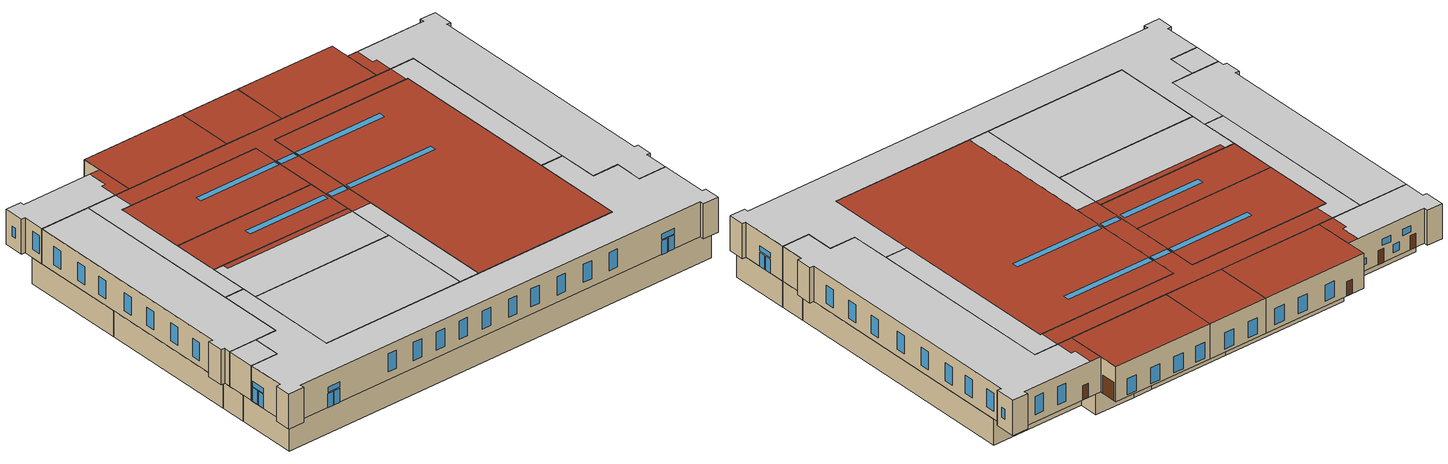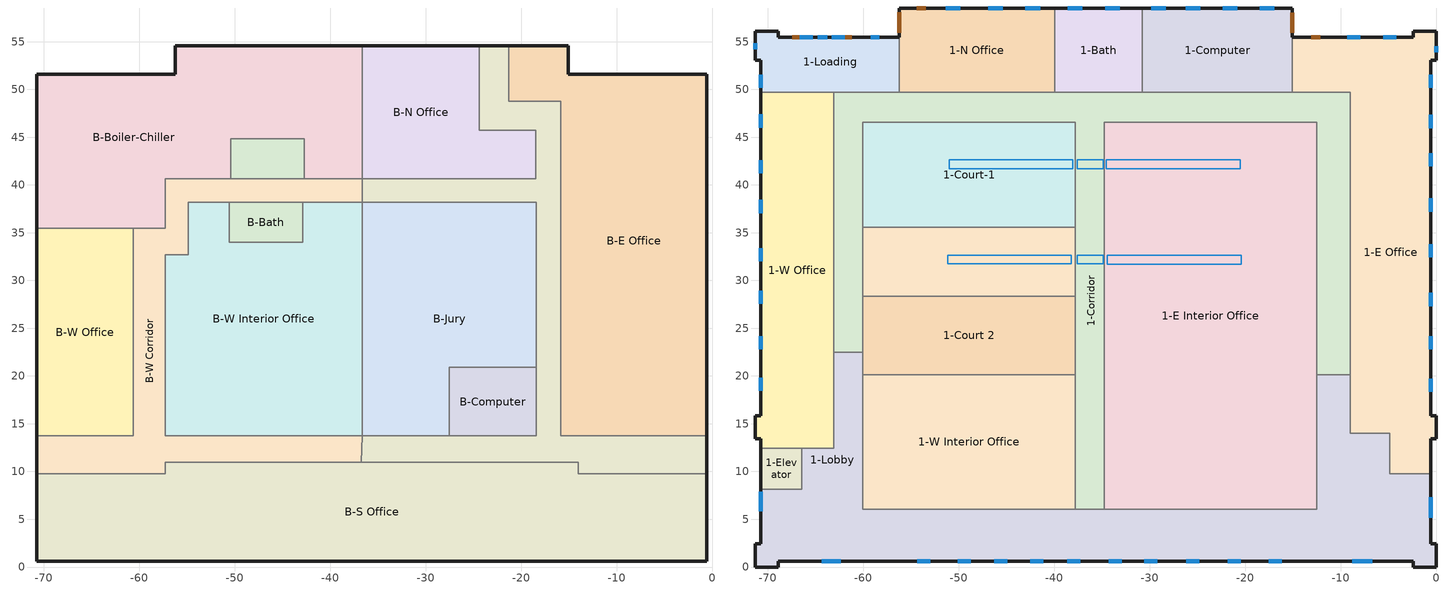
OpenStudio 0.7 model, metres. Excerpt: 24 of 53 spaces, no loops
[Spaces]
B-E Corridor
 floor ground (Exterior Floor): -21.34,54.56 -21.34,48.77 -15.85,48.77 -15.85,13.72 -0.61,13.72 -0.61,9.75 -14.02,9.75 -14.02,10.97 -36.74,10.97 -36.65,13.72 -18.44,13.72 -18.44,38.19 -36.65,38.19 -36.65,40.63 -18.51,40.63 -18.51,45.72 -24.38,45.72 -24.38,54.56 z-3.96
 wall to B-E Office (Interior Wall): -0.61,13.72 -15.85,13.72 -15.85,48.77 -21.34,48.77 -21.34,54.56 z-3.96:0
 wall ground (Exterior Wall): -21.34,54.56 -24.38,54.56 / -0.61,9.75 -0.61,13.72 z-3.96:0
 wall to B-W Corridor (Interior Wall): -36.65,40.63 -36.65,38.19 / -36.65,13.72 -36.74,10.97 z-3.96:0
 wall to B-Jury (Interior Wall): -36.65,38.19 -18.44,38.19 -18.44,20.91 / -27.55,13.72 -36.65,13.72 z-3.96:0
 wall to B-S Office (Interior Wall): -36.74,10.97 -14.02,10.97 -14.02,9.75 -0.61,9.75 z-3.96:0
 wall to B-Computer (Interior Wall): -18.44,20.91 -18.44,13.72 -27.55,13.72 z-3.96:0
 wall to B-N Office (Interior Wall): -24.38,54.56 -24.38,45.72 -18.51,45.72 -18.51,40.63 -36.65,40.63 z-3.96:0
 ceiling adiabatic (Exterior Roof): -0.61,9.75 -0.61,13.72 -15.85,13.72 -15.85,48.77 -21.34,48.77 -21.34,54.56 -24.38,54.56 -24.38,45.72 -18.51,45.72 -18.51,40.63 -36.65,40.63 -36.65,38.19 -18.44,38.19 -18.44,13.72 -36.65,13.72 -36.74,10.97 -14.02,10.97 -14.02,9.75 z0
B-E Office
 floor ground (Exterior Floor): -15.09,54.56 -15.09,51.6 -0.61,51.6 -0.61,13.72 -15.85,13.72 -15.85,48.77 -21.34,48.77 -21.34,54.56 z-3.96
 wall ground (Exterior Wall): -0.61,13.72 -0.61,51.6 -15.09,51.6 -15.09,54.56 -21.34,54.56 z-3.96:0
 ceiling adiabatic (Exterior Roof): -0.61,13.72 -0.61,51.6 -15.09,51.6 -15.09,54.56 -21.34,54.56 -21.34,48.77 -15.85,48.77 -15.85,13.72 z0
B-Computer
 floor ground (Exterior Floor): -18.44,20.91 -18.44,13.72 -27.55,13.72 -27.55,20.91 z-3.96
 wall to B-Jury (Interior Wall): -18.44,20.91 -27.55,20.91 -27.55,13.72 z-3.96:0
 ceiling adiabatic (Exterior Roof): -18.44,13.72 -18.44,20.91 -27.55,20.91 -27.55,13.72 z0
B-W Corridor
 floor ground (Exterior Floor): -36.65,40.63 -36.65,38.19 -54.86,38.19 -54.86,32.71 -57.3,32.71 -57.3,13.72 -36.65,13.72 -36.74,10.97 -57.3,10.97 -57.3,9.75 -70.71,9.75 -70.71,13.72 -60.66,13.72 -60.66,35.45 -57.3,35.45 -57.3,40.63 z-3.96
 wall to B-W Interior Office (Interior Wall): -42.9,38.19 -36.65,38.19 / -36.65,13.72 -57.3,13.72 -57.3,32.71 -54.86,32.71 -54.86,38.19 -50.6,38.19 z-3.96:0
 wall to B-S Office (Interior Wall): -70.71,9.75 -57.3,9.75 -57.3,10.97 -36.74,10.97 z-3.96:0
 wall to B-Boiler-Chiller (Interior Wall): -36.65,40.63 -42.73,40.63 / -50.43,40.63 -57.3,40.63 -57.3,35.45 -60.66,35.45 z-3.96:0
 wall to B-W Office (Interior Wall): -60.66,35.45 -60.66,13.72 -70.71,13.72 z-3.96:0
 wall to B-Bath (Interior Wall): -42.73,40.63 -50.43,40.63 / -50.6,38.19 -42.9,38.19 z-3.96:0
 wall ground (Exterior Wall): -70.71,13.72 -70.71,9.75 z-3.96:0
 ceiling adiabatic (Exterior Roof): -57.3,9.75 -57.3,10.97 -36.74,10.97 -36.65,13.72 -57.3,13.72 -57.3,32.71 -54.86,32.71 -54.86,38.19 -36.65,38.19 -36.65,40.63 -57.3,40.63 -57.3,35.45 -60.66,35.45 -60.66,13.72 -70.71,13.72 -70.71,9.75 z0
B-Bath
 floor ground (Exterior Floor): -42.9,38.19 -42.9,34 -50.6,34 -50.6,38.19 z-3.96; -42.73,44.82 -42.73,40.63 -50.43,40.63 -50.43,44.82 z-3.96
 wall to B-Boiler-Chiller (Interior Wall): -42.73,40.63 -42.73,44.82 -50.43,44.82 -50.43,40.63 z-3.96:0
 wall to B-W Interior Office (Interior Wall): -50.6,38.19 -50.6,34 -42.9,34 -42.9,38.19 z-3.96:0
 ceiling adiabatic (Exterior Roof): -42.9,34 -42.9,38.19 -50.6,38.19 -50.6,34 z0; -42.73,40.63 -42.73,44.82 -50.43,44.82 -50.43,40.63 z0
B-Jury
 floor ground (Exterior Floor): -18.44,38.19 -18.44,20.91 -27.55,20.91 -27.55,13.72 -36.65,13.72 -36.65,38.19 z-3.96
 wall to B-W Interior Office (Interior Wall): -36.65,38.19 -36.65,13.72 z-3.96:0
 ceiling adiabatic (Exterior Roof): -27.55,13.72 -27.55,20.91 -18.44,20.91 -18.44,38.19 -36.65,38.19 -36.65,13.72 z0
B-Boiler-Chiller
 floor ground (Exterior Floor): -36.65,54.56 -36.65,40.63 -42.73,40.63 -42.73,44.82 -50.43,44.82 -50.43,40.63 -57.3,40.63 -57.3,35.45 -70.71,35.45 -70.71,51.6 -56.24,51.6 -56.24,54.56 z-3.96
 wall ground (Exterior Wall): -36.65,54.56 -56.24,54.56 -56.24,51.6 -70.71,51.6 -70.71,35.45 z-3.96:0
 wall to B-N Office (Interior Wall): -36.65,40.63 -36.65,54.56 z-3.96:0
 wall to B-W Office (Interior Wall): -70.71,35.45 -60.66,35.45 z-3.96:0
 ceiling adiabatic (Exterior Roof): -57.3,35.45 -57.3,40.63 -50.43,40.63 -50.43,44.82 -42.73,44.82 -42.73,40.63 -36.65,40.63 -36.65,54.56 -56.24,54.56 -56.24,51.6 -70.71,51.6 -70.71,35.45 z0
B-N Office
 floor ground (Exterior Floor): -24.38,54.56 -24.38,45.72 -18.51,45.72 -18.51,40.63 -36.65,40.63 -36.65,54.56 z-3.96
 wall ground (Exterior Wall): -24.38,54.56 -36.65,54.56 z-3.96:0
 ceiling adiabatic (Exterior Roof): -18.51,40.63 -18.51,45.72 -24.38,45.72 -24.38,54.56 -36.65,54.56 -36.65,40.63 z0
B-W Office
 floor ground (Exterior Floor): -60.66,35.45 -60.66,13.72 -70.71,13.72 -70.71,35.45 z-3.96
 wall ground (Exterior Wall): -70.71,35.45 -70.71,13.72 z-3.96:0
 ceiling adiabatic (Exterior Roof): -60.66,13.72 -60.66,35.45 -70.71,35.45 -70.71,13.72 z0
B-W Interior Office
 floor ground (Exterior Floor): -36.65,38.19 -36.65,13.72 -57.3,13.72 -57.3,32.71 -54.86,32.71 -54.86,38.19 -50.6,38.19 -50.6,34 -42.9,34 -42.9,38.19 z-3.96
 ceiling adiabatic (Exterior Roof): -36.65,13.72 -36.65,38.19 -42.9,38.19 -42.9,34 -50.6,34 -50.6,38.19 -54.86,38.19 -54.86,32.71 -57.3,32.71 -57.3,13.72 z0
B-S Office
 floor ground (Exterior Floor): -14.02,10.97 -14.02,9.75 -0.61,9.75 -0.61,0.61 -70.71,0.61 -70.71,9.75 -57.3,9.75 -57.3,10.97 z-3.96
 wall ground (Exterior Wall): -70.71,9.75 -70.71,0.61 -0.61,0.61 -0.61,9.75 z-3.96:0
 ceiling adiabatic (Exterior Roof): -0.61,0.61 -0.61,9.75 -14.02,9.75 -14.02,10.97 -57.3,10.97 -57.3,9.75 -70.71,9.75 -70.71,0.61 z0
1-N Office
 floor adiabatic (Exterior Floor): -39.97,58.52 -39.97,49.68 -56.24,49.68 -56.24,58.52 z0
 wall outside (Exterior Wall): -39.97,58.52 -56.24,58.52 -56.24,55.47 z0:5.33
 wall to 1-Loading (Interior Wall): -56.24,55.47 -56.24,49.68 z0:5.33
 wall to 1-Corridor (Interior Wall): -56.24,49.68 -39.97,49.68 z0:5.33
 wall to 1-Bath (Interior Wall): -39.97,49.68 -39.97,58.52 z0:5.33
 window (Exterior Window): -49.83,58.52 -51.36,58.52 z0.74:3.18; -45.4,58.52 -46.92,58.52 z0.66:3.1; -41.5,58.52 -43.02,58.52 z0.65:3.09
 door (Exterior Door): -56.24,58.08 -56.24,55.94 z0:2.74; -53.46,58.52 -54.38,58.52 z0:2.13
 roof outside (Exterior Roof): -39.97,49.68 -39.97,58.52 -56.24,58.52 -56.24,49.68 z5.33
1-Lobby
 floor adiabatic (Exterior Floor): -60.05,22.48 -60.05,6.02 -12.5,6.02 -12.5,20.12 -9,20.12 -9,14.02 -4.88,14.02 -4.88,9.75 -0.61,9.75 -0.61,2.44 0,2.44 0,0 -2.44,0 -2.44,0.61 -68.88,0.61 -68.88,0 -71.32,0 -71.32,2.44 -70.71,2.44 -70.71,8.15 -66.45,8.15 -66.45,12.42 -63.09,12.42 -63.09,22.48 z0
 wall outside (Exterior Wall): -70.71,8.15 -70.71,2.44 -71.32,2.44 -71.32,0 -68.88,0 -68.88,0.61 -2.44,0.61 -2.44,0 0,0 0,2.44 -0.61,2.44 -0.61,9.75 z0:5.33
 wall to 1-Corridor (Interior Wall): -60.05,22.48 -63.09,22.48 / -34.75,6.02 -37.8,6.02 / -9,20.12 -12.5,20.12 z0:5.33
 wall to 1-W Interior Office (Interior Wall): -37.8,6.02 -60.05,6.02 -60.05,20.14 z0:5.33
 wall to 1-Elevator (Interior Wall): -66.45,12.42 -66.45,8.15 -70.71,8.15 z0:5.33
 wall to 1-W Office (Interior Wall): -63.09,22.48 -63.09,12.42 -66.45,12.42 z0:5.33
 wall to 1-E Office (Interior Wall): -0.61,9.75 -4.88,9.75 -4.88,14.02 -9,14.02 -9,20.12 z0:5.33
 wall to 1-E Interior Office (Interior Wall): -12.5,20.12 -12.5,6.02 -34.75,6.02 z0:5.33
 wall to 1-Court 2 (Interior Wall): -60.05,20.14 -60.05,22.48 z0:5.33
 window (Exterior Window): -8.81,0.61 -6.75,0.61 z2.27:3.11; -0.61,5.18 -0.61,6.1 / -7.65,0.61 -6.74,0.61 / -70.71,7.9 -70.71,6.99 / -70.71,6.73 -70.71,5.81 / -0.61,6.34 -0.61,7.26 / -64.34,0.61 -63.43,0.61 / -63.28,0.61 -62.37,0.61 / -8.83,0.61 -7.92,0.61 z0:2.13; -38.64,0.61 -37.27,0.61 z1.18:3.92; -21.86,0.61 -20.49,0.61 z1.25:4; -34.29,0.61 -32.91,0.61 z1.15:3.89; -70.71,7.88 -70.71,5.81 z2.27:3.06; -42.54,0.61 -41.16,0.61 z1.27:4.02; -26.21,0.61 -24.84,0.61 z1.15:3.9; -46.31,0.61 -44.94,0.61 z1.2:3.95; -30.6,0.61 -29.23,0.61 z1.19:3.93; -64.3,0.61 -62.34,0.61 z2.35:3.12; -50.11,0.61 -48.74,0.61 z1.23:3.97; -0.61,5.2 -0.61,7.3 z2.33:3.09; -17.57,0.61 -16.2,0.61 z1.22:3.96; -54.33,0.61 -52.96,0.61 z1.26:4
 ceiling adiabatic (Exterior Roof): 0,0 0,2.44 -0.61,2.44 -0.61,9.75 -4.88,9.75 -4.88,14.02 -9,14.02 -9,20.12 -12.5,20.12 -12.5,6.02 -60.05,6.02 -60.05,22.48 -63.09,22.48 -63.09,12.42 -66.45,12.42 -66.45,8.15 -70.71,8.15 -70.71,2.44 -71.32,2.44 -71.32,0 -68.88,0 -68.88,0.61 -2.44,0.61 -2.44,0 z5.33
1-E Office
 floor adiabatic (Exterior Floor): 0,56.08 0,53.04 -0.61,53.04 -0.61,15.85 0,15.85 0,13.41 -0.61,13.41 -0.61,9.75 -4.88,9.75 -4.88,14.02 -9,14.02 -9,49.68 -15.09,49.68 -15.09,55.47 -2.44,55.47 -2.44,56.08 z0
 wall outside (Exterior Wall): -0.61,9.75 -0.61,13.41 0,13.41 0,15.85 -0.61,15.85 -0.61,53.04 0,53.04 0,56.08 -2.44,56.08 -2.44,55.47 -15.09,55.47 z0:5.33
 wall to 1-Corridor (Interior Wall): -15.09,49.68 -9,49.68 -9,20.12 z0:5.33
 wall to 1-Computer (Interior Wall): -15.09,55.47 -15.09,49.68 z0:5.33
 window (Exterior Window): -0.61,22.79 -0.61,24.16 z0.89:3.63; -0.61,18.34 -0.61,19.71 z0.96:3.71; -0.61,45.95 -0.61,47.32 z1.11:3.86; -0.61,50.15 -0.61,51.53 z1.15:3.89; -7.96,55.47 -9.33,55.47 / -0.61,32.43 -0.61,33.8 z1:3.74; -0.61,41.95 -0.61,43.32 z0.99:3.73; -0.61,27.32 -0.61,28.69 z0.91:3.65; -4.22,55.47 -5.59,55.47 z1.11:3.85; -0.61,37.21 -0.61,38.58 z1.01:3.76; 0,53.9 0,54.51 z1.65:3.17
 door (Exterior Door): -12.16,55.47 -13.08,55.47 z0:2.13
 ceiling adiabatic (Exterior Roof): -0.61,9.75 -0.61,13.41 0,13.41 0,15.85 -0.61,15.85 -0.61,53.04 0,53.04 0,56.08 -2.44,56.08 -2.44,55.47 -13.41,55.47 -13.41,52.43 -12.8,52.43 -12.8,49.68 -9,49.68 -9,14.02 -4.88,14.02 -4.88,9.75 z5.33
 roof outside (Exterior Roof): -12.8,49.68 -12.8,52.43 -13.41,52.43 -13.41,55.47 -15.09,55.47 -15.09,49.68 z5.33
1-Corridor
 floor adiabatic (Exterior Floor): -9,49.68 -9,20.12 -12.5,20.12 -12.5,46.56 -34.75,46.56 -34.75,6.02 -37.8,6.02 -37.8,46.56 -60.05,46.56 -60.05,22.48 -63.09,22.48 -63.09,49.68 z0
 wall to 1-Bath (Interior Wall): -30.79,49.68 -39.97,49.68 z0:5.33
 wall to 1-Court 2 (Interior Wall): -60.05,22.48 -60.05,28.36 / -37.8,28.36 -37.8,20.14 z0:5.33
 wall to 1-Court-1 (Interior Wall): -60.05,35.57 -60.05,46.56 -37.8,46.56 -37.8,35.57 z0:5.33
 wall to 1-E Interior Office (Interior Wall): -34.75,6.02 -34.75,46.56 -12.5,46.56 -12.5,20.12 z0:5.33
 wall to 1-W Interior Office (Interior Wall): -37.8,35.57 -37.8,28.36 / -60.05,28.36 -60.05,35.57 / -37.8,20.14 -37.8,6.02 z0:5.33
 wall to 1-Loading (Interior Wall): -56.24,49.68 -63.09,49.68 z0:5.33
 wall to 1-Computer (Interior Wall): -15.09,49.68 -30.79,49.68 z0:5.33
 wall to 1-W Office (Interior Wall): -63.09,49.68 -63.09,22.48 z0:5.33
 ceiling adiabatic (Exterior Roof): -9,20.12 -9,49.68 -12.8,49.68 -12.8,46.56 -12.5,46.56 -12.5,20.12 z5.33; -34.75,6.02 -34.75,27.43 -37.8,27.43 -37.8,6.02 z5.33; -60.05,22.48 -60.05,46.56 -58.52,46.56 -58.52,49.68 -63.09,49.68 -63.09,22.48 z5.33
 roof outside (Exterior Roof): -34.75,27.43 -34.75,46.56 -12.8,46.56 -12.8,49.68 -58.52,49.68 -58.52,46.56 -37.8,46.56 -37.8,27.43 z5.33
 skylight (Exterior Window): -34.9,41.7 -34.9,42.61 -37.6,42.61 -37.6,41.7 z5.33; -34.9,31.74 -34.9,32.66 -37.6,32.66 -37.6,31.74 z5.33
1-Loading
 floor adiabatic (Exterior Floor): -68.88,56.08 -68.88,55.47 -56.24,55.47 -56.24,49.68 -70.71,49.68 -70.71,53.04 -71.32,53.04 -71.32,56.08 z0
 wall outside (Exterior Wall): -56.24,55.47 -68.88,55.47 -68.88,56.08 -71.32,56.08 -71.32,53.04 -70.71,53.04 -70.71,49.68 z0:5.33
 wall to 1-W Office (Interior Wall): -70.71,49.68 -63.09,49.68 z0:5.33
 window (Exterior Window): -71.32,54.82 -71.32,54.21 z1.89:3.42; -61.91,55.47 -63.29,55.47 z2.62:3.58; -70.71,51.55 -70.71,50.18 z1.29:4.03; -58.31,55.47 -59.23,55.47 z0.92:1.84; -63.77,55.47 -64.74,55.47 z0.75:1.96; -65.3,55.47 -66.67,55.47 z2.68:3.64
 door (Exterior Door): -66.54,55.47 -67.45,55.47 / -61.2,55.47 -62.11,55.47 z0:2.13
 ceiling adiabatic (Exterior Roof): -58.52,49.68 -58.52,52.43 -57.91,52.43 -57.91,55.47 -68.88,55.47 -68.88,56.08 -71.32,56.08 -71.32,53.04 -70.71,53.04 -70.71,49.68 z5.33
 roof outside (Exterior Roof): -56.24,49.68 -56.24,55.47 -57.91,55.47 -57.91,52.43 -58.52,52.43 -58.52,49.68 z5.33
1-E Interior Office
 floor adiabatic (Exterior Floor): -12.5,46.56 -12.5,6.02 -34.75,6.02 -34.75,46.56 z0
 roof outside (Exterior Roof): -12.5,6.02 -12.5,46.56 -34.75,46.56 -34.75,6.02 z5.33
 skylight (Exterior Window): -20.42,31.71 -20.42,32.63 -34.47,32.63 -34.47,31.71 z5.33; -20.51,41.7 -20.51,42.61 -34.56,42.61 -34.56,41.7 z5.33
1-Bath
 floor adiabatic (Exterior Floor): -30.79,58.52 -30.79,49.68 -39.97,49.68 -39.97,58.52 z0
 wall outside (Exterior Wall): -30.79,58.52 -39.97,58.52 z0:5.33
 wall to 1-Computer (Interior Wall): -30.79,49.68 -30.79,58.52 z0:5.33
 window (Exterior Window): -37.09,58.52 -38.61,58.52 z0.5:2.94; -33.17,58.52 -34.69,58.52 z0.45:2.89
 roof outside (Exterior Roof): -30.79,49.68 -30.79,58.52 -39.97,58.52 -39.97,49.68 z5.33
1-W Office
 floor adiabatic (Exterior Floor): -63.09,49.68 -63.09,12.42 -70.71,12.42 -70.71,13.41 -71.32,13.41 -71.32,15.85 -70.71,15.85 -70.71,49.68 z0
 wall outside (Exterior Wall): -70.71,49.68 -70.71,15.85 -71.32,15.85 -71.32,13.41 -70.71,13.41 -70.71,12.42 z0:5.33
 wall to 1-Elevator (Interior Wall): -70.71,12.42 -66.45,12.42 z0:5.33
 window (Exterior Window): -70.71,33.36 -70.71,31.99 z1.04:3.78; -70.71,47.37 -70.71,46 z1.06:3.8; -70.71,24.16 -70.71,22.78 / -70.71,42.58 -70.71,41.21 z1.07:3.81; -70.71,19.82 -70.71,18.45 z0.9:3.64; -70.71,28.93 -70.71,27.56 z1.05:3.8; -70.71,38.43 -70.71,37.06 z1.02:3.77
 ceiling adiabatic (Exterior Roof): -63.09,12.42 -63.09,49.68 -70.71,49.68 -70.71,15.85 -71.32,15.85 -71.32,13.41 -70.71,13.41 -70.71,12.42 z5.33
1-Court-1
 floor adiabatic (Exterior Floor): -37.8,46.56 -37.8,35.57 -60.05,35.57 -60.05,46.56 z0
 wall to 1-W Interior Office (Interior Wall): -60.05,35.57 -37.8,35.57 z0:5.33
 roof outside (Exterior Roof): -37.8,35.57 -37.8,46.56 -60.05,46.56 -60.05,35.57 z5.33
 skylight (Exterior Window): -38.04,41.7 -38.04,42.61 -50.99,42.61 -50.99,41.7 z5.33
1-Elevator
 floor adiabatic (Exterior Floor): -66.45,12.42 -66.45,8.15 -70.71,8.15 -70.71,12.42 z0
 wall outside (Exterior Wall): -70.71,12.42 -70.71,8.15 z0:5.33
 ceiling adiabatic (Exterior Roof): -66.45,8.15 -66.45,12.42 -70.71,12.42 -70.71,8.15 z5.33
1-Court 2
 floor adiabatic (Exterior Floor): -37.8,28.36 -37.8,20.14 -60.05,20.14 -60.05,28.36 z0
 wall to 1-W Interior Office (Interior Wall): -60.05,20.14 -37.8,20.14 / -37.8,28.36 -60.05,28.36 z0:5.33
 ceiling adiabatic (Exterior Roof): -37.8,20.14 -37.8,27.43 -58.52,27.43 -58.52,28.36 -60.05,28.36 -60.05,20.14 z5.33
 roof outside (Exterior Roof): -37.8,27.43 -37.8,28.36 -58.52,28.36 -58.52,27.43 z5.33
1-Computer
 floor adiabatic (Exterior Floor): -15.09,58.52 -15.09,49.68 -30.79,49.68 -30.79,58.52 z0
 wall outside (Exterior Wall): -15.09,55.47 -15.09,58.52 -30.79,58.52 z0:5.33
 window (Exterior Window): -20.85,58.52 -22.37,58.52 z0.31:2.75; -16.98,58.52 -18.5,58.52 z0.27:2.71; -28.33,58.52 -29.85,58.52 z0.43:2.87; -24.73,58.52 -26.26,58.52 z0.35:2.79
 door (Exterior Door): -15.09,55.94 -15.09,58.04 z0:2.78
 roof outside (Exterior Roof): -15.09,49.68 -15.09,58.52 -30.79,58.52 -30.79,49.68 z5.33
1-W Interior Office
 floor adiabatic (Exterior Floor): -37.8,35.57 -37.8,28.36 -60.05,28.36 -60.05,35.57 z0; -37.8,20.14 -37.8,6.02 -60.05,6.02 -60.05,20.14 z0
 ceiling adiabatic (Exterior Roof): -37.8,6.02 -37.8,20.14 -60.05,20.14 -60.05,6.02 z5.33
 roof outside (Exterior Roof): -37.8,28.36 -37.8,35.57 -60.05,35.57 -60.05,28.36 z5.33
 skylight (Exterior Window): -38.22,31.73 -38.22,32.65 -51.17,32.65 -51.17,31.73 z5.33
[Site]
CHICAGO_IL_USA TMY2-94846: Latitude {deg}=41.78; Longitude {deg}=-87.75; Time Zone {hr}=-6; Elevation {m}=190; Terrain=City
[SizingPeriod:DesignDay] Barometric Pressure {Pa}=100761.6; Rain Indicator=0; Snow Indicator=0; Day of Month=21; Daylight Saving Time Indicator=0; Humidity Indicating Type=WetBulb; Dry-Bulb Temperature Range Modifier Type=DefaultMultipliers; Solar Model Indicator=AshraeClearSky
Name | Maximum Dry-Bulb Temperature {C} | Daily Dry-Bulb Temperature Range {deltaC} | Humidity Indicating Conditions at Maximum Dry-Bulb {BasedOnField A3} | Wind Speed {m/s} | Wind Direction {deg} | Sky Clearness | Month | Day Type
StLouis_MO_USA Heating 99.6% Conditions | -11.6 | 0 | -11.6 | 4.5 | 290 | 0 | 1 | WinterDesignDay
StLouis_MO_USA Cooling .4% Conditions DB=>MWB | 34 | 10.4 | 23.7 | 0 | 0 | 1 | 7 | SummerDesignDay
[Site:WaterMainsTemperature]
Calculation Method=Correlation; Annual Average Outdoor Air Temperature {C}=12.61; Maximum Difference In Monthly Average Outdoor Air Temperatures {deltaC}=25.2
[Site:GroundTemperature:BuildingSurface]
19.713, 19.665, 19.706, 19.745, 20.486, 22.11, 22.459, 22.554, 22.169, 20.607, 20.047, 19.805
[Building]
Wichita Courthouse: North Axis {deg}=0
[Construction]
Interior Wall: G01a 19mm gypsum board, F04 Wall air space resistance, G01a 19mm gypsum board
Exterior Window: New Glazing
Exterior Wall: M15 200mm heavyweight concrete, F04 Wall air space resistance, G01a 19mm gypsum board
Exterior Roof: M11 100mm lightweight concrete, F05 Ceiling air space resistance, F08 Metal surface, F16 Acoustic tile
Exterior Floor: M15 200mm heavyweight concrete
Interior Furnishings: StdWood 6in
Exterior Door: F08 Metal surface
[Material]
Name | Roughness | Thickness {m} | Conductivity {W/m-K} | Density {kg/m3} | Specific Heat {J/kg-K} | Thermal Absorptance | Solar Absorptance | Visible Absorptance
G01a 19mm gypsum board | MediumSmooth | 0.019 | 0.16 | 800 | 1090
M15 200mm heavyweight concrete | MediumRough | 0.2032 | 1.95 | 2240 | 900
M11 100mm lightweight concrete | MediumRough | 0.1016 | 0.53 | 1280 | 840
F08 Metal surface | Smooth | 0.0008 | 45.28 | 7824 | 500
F16 Acoustic tile | MediumSmooth | 0.0191 | 0.06 | 368 | 590
StdWood 6in | MediumSmooth | 0.15 | 0.12 | 540 | 1210 | 0.9 | 0.7 | 0.7
[Material:AirGap]
Name | Thermal Resistance {m2-K/W}
F04 Wall air space resistance | 0.15
F05 Ceiling air space resistance | 0.18
[WindowMaterial:SimpleGlazingSystem]
New Glazing: U-Factor {W/m2-K}=1.64; Solar Heat Gain Coefficient=0.45; Visible Transmittance=0.67
[ThermalZone] Multiplier=1; Use Ideal Air Loads=No
Name | Thermostat
1-Computer Thermal Zone; B-Computer Thermal Zone | ThermostatSetpoint:DualSetpoint #1
B-W Corridor Thermal Zone; B-S Office Thermal Zone; B-Bath Thermal Zone; B-W Office Thermal Zone; B-Boiler-Chiller Thermal Zone; B-W Interior Office Thermal Zone; B-E Corridor Thermal Zone; B-E Office Thermal Zone; B-N Office Thermal Zone; 1-Court-1 Thermal Zone; 1-Court 2 Thermal Zone; B-Jury Thermal Zone; 1-Lobby Thermal Zone; 1-Corridor Thermal Zone; 1-E Office Thermal Zone; 1-Bath Thermal Zone; 1-N Office Thermal Zone; 1-Loading Thermal Zone; 1-Elevator Thermal Zone; 1-W Office Thermal Zone; 1-W Interior Office Thermal Zone; 1-E Interior Office Thermal Zone | ThermostatSetpoint:DualSetpoint #2
[Space]
Name | Thermal Zone | Design Specification Outdoor Air Object
1-Computer | 1-Computer Thermal Zone | SZ DSOA 1-Computer
B-W Corridor | B-W Corridor Thermal Zone | SZ DSOA B-W Corridor
B-S Office | B-S Office Thermal Zone | SZ DSOA B-S Office
B-Bath | B-Bath Thermal Zone | SZ DSOA B-Bath
B-W Office | B-W Office Thermal Zone | SZ DSOA B-W Office
B-Boiler-Chiller | B-Boiler-Chiller Thermal Zone | SZ DSOA B-Boiler-Chiller
B-W Interior Office | B-W Interior Office Thermal Zone | SZ DSOA B-W Interior Office
B-E Corridor | B-E Corridor Thermal Zone | SZ DSOA B-E Corridor
B-E Office | B-E Office Thermal Zone | SZ DSOA B-E Office
B-N Office | B-N Office Thermal Zone | SZ DSOA B-N Office
1-Court-1 | 1-Court-1 Thermal Zone | SZ DSOA 1-Court-1
1-Court 2 | 1-Court 2 Thermal Zone | SZ DSOA 1-Court 2
B-Jury | B-Jury Thermal Zone | SZ DSOA B-Jury
1-Lobby | 1-Lobby Thermal Zone | SZ DSOA 1-Lobby
1-Corridor | 1-Corridor Thermal Zone | SZ DSOA 1-Corridor
1-E Office | 1-E Office Thermal Zone | SZ DSOA 1-E Office
1-Bath | 1-Bath Thermal Zone | SZ DSOA 1-Bath
1-N Office | 1-N Office Thermal Zone | SZ DSOA 1-N Office
1-Loading | 1-Loading Thermal Zone | SZ DSOA 1-Loading
1-Elevator | 1-Elevator Thermal Zone | SZ DSOA 1-Elevator
1-W Office | 1-W Office Thermal Zone | SZ DSOA 1-W Office
1-W Interior Office | 1-W Interior Office Thermal Zone | SZ DSOA 1-W Interior Office
1-E Interior Office | 1-E Interior Office Thermal Zone | SZ DSOA 1-E Interior Office
B-Computer | B-Computer Thermal Zone | SZ DSOA B-Computer
[ThermostatSetpoint:DualSetpoint]
Name | Heating Setpoint Temperature Schedule | Cooling Setpoint Temperature Schedule
ThermostatSetpoint:DualSetpoint #1 | HVACTemplate-Always 19 | HVACTemplate-Always 20
ThermostatSetpoint:DualSetpoint #2 | Heating Setpoint Schedule | Cooling Setpoint Schedule
[DesignSpecification:OutdoorAir] Outdoor Air Flow per Person {m3/s-person}=0.00944
SZ DSOA B-S Office; SZ DSOA 1-E Interior Office; SZ DSOA B-Computer; SZ DSOA 1-Corridor; SZ DSOA B-Boiler-Chiller; SZ DSOA B-E Corridor; SZ DSOA 1-W Office; SZ DSOA B-W Interior Office; SZ DSOA 1-N Office; SZ DSOA 1-Court-1; SZ DSOA 1-Elevator; SZ DSOA B-N Office; SZ DSOA 1-Loading; SZ DSOA 1-Court 2; SZ DSOA 1-Computer; SZ DSOA B-E Office; SZ DSOA B-Bath; SZ DSOA 1-Lobby; SZ DSOA 1-E Office; SZ DSOA B-Jury; SZ DSOA B-W Office; SZ DSOA 1-W Interior Office; SZ DSOA 1-Bath; SZ DSOA B-W Corridor
[Lights:Definition] Design Level Calculation Method=Watts/Area; Watts per Space Floor Area {W/m2}=11.83
1-Loading Lights Definition; 1-Corridor Lights Definition; B-Computer Lights Definition; 1-Elevator Lights Definition; B-E Office Lights Definition; B-Boiler-Chiller Lights Definition; 1-Lobby Lights Definition; B-S Office Lights Definition; 1-N Office Lights Definition; 1-W Office Lights Definition; 1-E Interior Office Lights Definition; B-W Interior Office Lights Definition; 1-Court-1 Lights Definition; 1-W Interior Office Lights Definition; B-W Office Lights Definition; B-Bath Lights Definition; B-Jury Lights Definition; B-N Office Lights Definition; B-W Corridor Lights Definition; 1-Computer Lights Definition; B-E Corridor Lights Definition; 1-Court 2 Lights Definition; 1-E Office Lights Definition; 1-Bath Lights Definition
[Lights]
Name | Lights Definition | Space or SpaceType | Schedule
1-Loading Lights | 1-Loading Lights Definition | 1-Loading | Office Lights Schedule
1-Corridor Lights | 1-Corridor Lights Definition | 1-Corridor | Corridor Lights Schedule
B-Computer Lights | B-Computer Lights Definition | B-Computer | Office Lights Schedule
1-Elevator Lights | 1-Elevator Lights Definition | 1-Elevator | Office Lights Schedule
B-E Office Lights | B-E Office Lights Definition | B-E Office | Office Lights Schedule
B-Boiler-Chiller Lights | B-Boiler-Chiller Lights Definition | B-Boiler-Chiller | Office Lights Schedule
1-Lobby Lights | 1-Lobby Lights Definition | 1-Lobby | Office Lights Schedule
B-S Office Lights | B-S Office Lights Definition | B-S Office | Office Lights Schedule
1-N Office Lights | 1-N Office Lights Definition | 1-N Office | Office Lights Schedule
1-W Office Lights | 1-W Office Lights Definition | 1-W Office | Office Lights Schedule
1-E Interior Office Lights | 1-E Interior Office Lights Definition | 1-E Interior Office | Office Lights Schedule
B-W Interior Office Lights | B-W Interior Office Lights Definition | B-W Interior Office | Office Lights Schedule
1-Court-1 Lights | 1-Court-1 Lights Definition | 1-Court-1 | Office Lights Schedule
1-W Interior Office Lights | 1-W Interior Office Lights Definition | 1-W Interior Office | Office Lights Schedule
B-W Office Lights | B-W Office Lights Definition | B-W Office | Office Lights Schedule
B-Bath Lights | B-Bath Lights Definition | B-Bath | Office Lights Schedule
B-Jury Lights | B-Jury Lights Definition | B-Jury | Office Lights Schedule
B-N Office Lights | B-N Office Lights Definition | B-N Office | Office Lights Schedule
B-W Corridor Lights | B-W Corridor Lights Definition | B-W Corridor | Corridor Lights Schedule
1-Computer Lights | 1-Computer Lights Definition | 1-Computer | Office Lights Schedule
B-E Corridor Lights | B-E Corridor Lights Definition | B-E Corridor | Corridor Lights Schedule
1-Court 2 Lights | 1-Court 2 Lights Definition | 1-Court 2 | Office Lights Schedule
1-E Office Lights | 1-E Office Lights Definition | 1-E Office | Office Lights Schedule
1-Bath Lights | 1-Bath Lights Definition | 1-Bath | Office Lights Schedule
[People:Definition] Number of People Calculation Method=People/Area; People per Space Floor Area {person/m2}=0.032292; Fraction Radiant=0.3
B-Boiler-Chiller People Definition; B-N Office People Definition; 1-Corridor People Definition; B-W Interior Office People Definition; 1-W Interior Office People Definition; B-E Corridor People Definition; B-S Office People Definition; B-W Office People Definition; 1-E Office People Definition; 1-Court 2 People Definition; 1-Court-1 People Definition; B-Computer People Definition; B-Bath People Definition; 1-N Office People Definition; 1-Lobby People Definition; 1-W Office People Definition; B-Jury People Definition; B-W Corridor People Definition; 1-Bath People Definition; 1-Computer People Definition; 1-E Interior Office People Definition; 1-Elevator People Definition; 1-Loading People Definition; B-E Office People Definition
[People] Number of People Schedule=Office Occupancy Schedule; Activity Level Schedule=Office Activity Schedule
Name | People Definition | Space or SpaceType
B-Boiler-Chiller People | B-Boiler-Chiller People Definition | B-Boiler-Chiller
B-N Office People | B-N Office People Definition | B-N Office
1-Corridor People | 1-Corridor People Definition | 1-Corridor
B-W Interior Office People | B-W Interior Office People Definition | B-W Interior Office
1-W Interior Office People | 1-W Interior Office People Definition | 1-W Interior Office
B-E Corridor People | B-E Corridor People Definition | B-E Corridor
B-S Office People | B-S Office People Definition | B-S Office
B-W Office People | B-W Office People Definition | B-W Office
1-E Office People | 1-E Office People Definition | 1-E Office
1-Court 2 People | 1-Court 2 People Definition | 1-Court 2
1-Court-1 People | 1-Court-1 People Definition | 1-Court-1
B-Computer People | B-Computer People Definition | B-Computer
B-Bath People | B-Bath People Definition | B-Bath
1-N Office People | 1-N Office People Definition | 1-N Office
1-Lobby People | 1-Lobby People Definition | 1-Lobby
1-W Office People | 1-W Office People Definition | 1-W Office
B-Jury People | B-Jury People Definition | B-Jury
B-W Corridor People | B-W Corridor People Definition | B-W Corridor
1-Bath People | 1-Bath People Definition | 1-Bath
1-Computer People | 1-Computer People Definition | 1-Computer
1-E Interior Office People | 1-E Interior Office People Definition | 1-E Interior Office
1-Elevator People | 1-Elevator People Definition | 1-Elevator
1-Loading People | 1-Loading People Definition | 1-Loading
B-E Office People | B-E Office People Definition | B-E Office
[ElectricEquipment:Definition] Design Level Calculation Method=Watts/Area
Name | Watts per Space Floor Area {W/m2}
B-Boiler-Chiller ElectricEquipment Definition | 25
1-W Office ElectricEquipment Definition; 1-W Interior Office ElectricEquipment Definition; B-W Interior Office ElectricEquipment Definition; B-W Office ElectricEquipment Definition; B-N Office ElectricEquipment Definition; 1-N Office ElectricEquipment Definition; B-Jury ElectricEquipment Definition; B-E Office ElectricEquipment Definition; B-S Office ElectricEquipment Definition; 1-Loading ElectricEquipment Definition; 1-E Interior Office ElectricEquipment Definition; 1-E Office ElectricEquipment Definition | 8.0729
1-Computer ElectricEquipment Definition | 50
B-Computer ElectricEquipment Definition | 100
B-W Corridor ElectricEquipment Definition; 1-Lobby ElectricEquipment Definition; 1-Corridor ElectricEquipment Definition; 1-Court-1 ElectricEquipment Definition; B-E Corridor ElectricEquipment Definition; 1-Court 2 ElectricEquipment Definition | 4
1-Elevator ElectricEquipment Definition; 1-Bath ElectricEquipment Definition; B-Bath ElectricEquipment Definition | 0
[ElectricEquipment] Schedule=Office Equipment Schedule
Name | Electric Equipment Definition | Space or SpaceType
B-Boiler-Chiller ElectricEquipment | B-Boiler-Chiller ElectricEquipment Definition | B-Boiler-Chiller
1-W Office ElectricEquipment | 1-W Office ElectricEquipment Definition | 1-W Office
1-W Interior Office ElectricEquipment | 1-W Interior Office ElectricEquipment Definition | 1-W Interior Office
B-W Interior Office ElectricEquipment | B-W Interior Office ElectricEquipment Definition | B-W Interior Office
1-Computer ElectricEquipment | 1-Computer ElectricEquipment Definition | 1-Computer
B-Computer ElectricEquipment | B-Computer ElectricEquipment Definition | B-Computer
B-W Office ElectricEquipment | B-W Office ElectricEquipment Definition | B-W Office
B-N Office ElectricEquipment | B-N Office ElectricEquipment Definition | B-N Office
1-N Office ElectricEquipment | 1-N Office ElectricEquipment Definition | 1-N Office
B-Jury ElectricEquipment | B-Jury ElectricEquipment Definition | B-Jury
B-W Corridor ElectricEquipment | B-W Corridor ElectricEquipment Definition | B-W Corridor
1-Lobby ElectricEquipment | 1-Lobby ElectricEquipment Definition | 1-Lobby
B-E Office ElectricEquipment | B-E Office ElectricEquipment Definition | B-E Office
1-Corridor ElectricEquipment | 1-Corridor ElectricEquipment Definition | 1-Corridor
1-Elevator ElectricEquipment | 1-Elevator ElectricEquipment Definition | 1-Elevator
1-Bath ElectricEquipment | 1-Bath ElectricEquipment Definition | 1-Bath
B-S Office ElectricEquipment | B-S Office ElectricEquipment Definition | B-S Office
1-Loading ElectricEquipment | 1-Loading ElectricEquipment Definition | 1-Loading
1-Court-1 ElectricEquipment | 1-Court-1 ElectricEquipment Definition | 1-Court-1
B-E Corridor ElectricEquipment | B-E Corridor ElectricEquipment Definition | B-E Corridor
B-Bath ElectricEquipment | B-Bath ElectricEquipment Definition | B-Bath
1-Court 2 ElectricEquipment | 1-Court 2 ElectricEquipment Definition | 1-Court 2
1-E Interior Office ElectricEquipment | 1-E Interior Office ElectricEquipment Definition | 1-E Interior Office
1-E Office ElectricEquipment | 1-E Office ElectricEquipment Definition | 1-E Office
[InternalMass:Definition] Construction=Interior Furnishings; Design Level Calculation Method=SurfaceArea
Name | Surface Area {m2}
B-W OFFICE Internal Mass Definition | 437.16
B-N OFFICE Internal Mass Definition | 401.56
1-E OFFICE Internal Mass Definition | 811.26
1-CORRIDOR Internal Mass Definition | 917.28
1-COURT 2 Internal Mass Definition | 365.36
B-BATH Internal Mass Definition | 129.08
1-E INTERIOR OFFICE Internal Mass Definition | 1803.76
1-COURT-1 Internal Mass Definition | 488.7
B-BOILER-CHILLER Internal Mass Definition | 937.78
1-N OFFICE Internal Mass Definition | 287.52
1-COMPUTER Internal Mass Definition | 277.56
B-E OFFICE Internal Mass Definition | 1222.84
1-ELEVATOR Internal Mass Definition | 36.42
1-BATH Internal Mass Definition | 162.36
B-S OFFICE Internal Mass Definition | 1387.6
B-COMPUTER Internal Mass Definition | 131.06
1-W OFFICE Internal Mass Definition | 570.84
B-E CORRIDOR Internal Mass Definition | 573.38
1-LOBBY Internal Mass Definition | 1127.06
B-JURY Internal Mass Definition | 760.42
1-LOADING Internal Mass Definition | 173.64
B-W INTERIOR OFFICE Internal Mass Definition | 919.56
1-W INTERIOR OFFICE Internal Mass Definition | 949.7
B-W CORRIDOR Internal Mass Definition | 492.52
[InternalMass]
Name | Internal Mass Definition | Space or SpaceType
B-W OFFICE Internal Mass | B-W OFFICE Internal Mass Definition | B-W Office
B-N OFFICE Internal Mass | B-N OFFICE Internal Mass Definition | B-N Office
1-E OFFICE Internal Mass | 1-E OFFICE Internal Mass Definition | 1-E Office
1-CORRIDOR Internal Mass | 1-CORRIDOR Internal Mass Definition | 1-Corridor
1-COURT 2 Internal Mass | 1-COURT 2 Internal Mass Definition | 1-Court 2
B-BATH Internal Mass | B-BATH Internal Mass Definition | B-Bath
1-E INTERIOR OFFICE Internal Mass | 1-E INTERIOR OFFICE Internal Mass Definition | 1-E Interior Office
1-COURT-1 Internal Mass | 1-COURT-1 Internal Mass Definition | 1-Court-1
B-BOILER-CHILLER Internal Mass | B-BOILER-CHILLER Internal Mass Definition | B-Boiler-Chiller
1-N OFFICE Internal Mass | 1-N OFFICE Internal Mass Definition | 1-N Office
1-COMPUTER Internal Mass | 1-COMPUTER Internal Mass Definition | 1-Computer
B-E OFFICE Internal Mass | B-E OFFICE Internal Mass Definition | B-E Office
1-ELEVATOR Internal Mass | 1-ELEVATOR Internal Mass Definition | 1-Elevator
1-BATH Internal Mass | 1-BATH Internal Mass Definition | 1-Bath
B-S OFFICE Internal Mass | B-S OFFICE Internal Mass Definition | B-S Office
B-COMPUTER Internal Mass | B-COMPUTER Internal Mass Definition | B-Computer
1-W OFFICE Internal Mass | 1-W OFFICE Internal Mass Definition | 1-W Office
B-E CORRIDOR Internal Mass | B-E CORRIDOR Internal Mass Definition | B-E Corridor
1-LOBBY Internal Mass | 1-LOBBY Internal Mass Definition | 1-Lobby
B-JURY Internal Mass | B-JURY Internal Mass Definition | B-Jury
1-LOADING Internal Mass | 1-LOADING Internal Mass Definition | 1-Loading
B-W INTERIOR OFFICE Internal Mass | B-W INTERIOR OFFICE Internal Mass Definition | B-W Interior Office
1-W INTERIOR OFFICE Internal Mass | 1-W INTERIOR OFFICE Internal Mass Definition | 1-W Interior Office
B-W CORRIDOR Internal Mass | B-W CORRIDOR Internal Mass Definition | B-W Corridor
[Coil:Cooling:DX:SingleSpeed] Availability Schedule=Always On; Rated Total Cooling Capacity {W}=Autosize; Rated Sensible Heat Ratio=Autosize; Rated COP {W/W}=3; Rated Air Flow Rate {m3/s}=Autosize; Rated Evaporator Fan Power Per Volume Flow Rate {W/(m3/s)}=773.3; Nominal Time for Condensate Removal to Begin {s}=0; Ratio of Initial Moisture Evaporation Rate and Steady State Latent Capacity=0; Maximum Cycling Rate {cycles/hr}=0; Latent Capacity Time Constant {s}=0; Condenser Type=AirCooled; Evaporative Condenser Effectiveness=0; Evaporative Condenser Air Flow Rate {m3/s}=Autosize; Evaporative Condenser Pump Rated Power Consumption {W}=0; Crankcase Heater Capacity {W}=0; Maximum Outdoor Dry-Bulb Temperature for Crankcase Heater Operation {C}=10; Basin Heater Capacity {W/K}=0; Basin Heater Setpoint Temperature {C}=10
Name | Total Cooling Capacity Function of Temperature Curve | Total Cooling Capacity Function of Flow Fraction Curve | Energy Input Ratio Function of Temperature Curve | Energy Input Ratio Function of Flow Fraction Curve | Part Load Fraction Correlation Curve
1_CRAC Cooling Coil | 1_CRAC DX Coil Cap-FT | 1_CRAC DX Coil Cap-FF | 1_CRAC DX Coil EIR-FT | 1_CRAC DX Coil EIR-FF | 1_CRAC DX Coil PLF
DC_CRAC Cooling Coil | DC_CRAC DX Coil Cap-FT | DC_CRAC DX Coil Cap-FF | DC_CRAC DX Coil EIR-FT | DC_CRAC DX Coil EIR-FF | DC_CRAC DX Coil PLF
B_CRAC Cooling Coil | B_CRAC DX Coil Cap-FT | B_CRAC DX Coil Cap-FF | B_CRAC DX Coil EIR-FT | B_CRAC DX Coil EIR-FF | B_CRAC DX Coil PLF
[SetpointManager:Scheduled]
AHU-51 Heating Supply Air Temp Manager: Control Variable=Temperature; Schedule=HVACTemplate-Always 10
[Schedule:Compact]
HVACTemplate-Always 19: Through: 12/31, For: AllDays, Until: 24:00, 19
HVACTemplate-Always 20: Through: 12/31, For: AllDays, Until: 24:00, 20
Heating Setpoint Schedule: Through: 12/31, For: Weekdays, Until: 07:00, 16.66, Until: 18:00, 22.22, Until: 24:00, 16.66, For SummerDesignDay, Until: 24:00, 16.66, For: Saturday, Until: 08:00, 16.66, Until: 12:00, 22.22, Until: 24:00, 16.66, For: WinterDesignDay, Until: 24:00, 22.22, For: Sunday Holidays AllOtherDays, Until: 24:00, 16.66
Cooling Setpoint Schedule: Through: 12/31, For: Weekdays SummerDesignDay, Until: 07:00, 30, Until: 18:00, 23.33, Until: 24:00, 30, For: Saturday, Until: 08:00, 30, Until: 12:00, 23.33, Until: 24:00, 30, For WinterDesignDay, Until: 24:00, 30, For: Sunday Holidays AllOtherDays, Until: 24:00, 30
Office Lights Schedule: Through: 12/31, For: Weekdays, Until: 05:00, .25, Until: 7:00, .25, Until: 13:00, 1, Until: 17:00, 1, Until: 18:00, 0.5, Until: 20:00, .5, Until: 22:00, .5, Until: 23:00, .25, Until: 24:00, .25, For: SummerDesignDay, Until: 24:00, 1, For: Saturday, Until: 06:00, .25, Until: 08:00, .25, Until: 12:00, .4, Until: 17:00, .4, Until: 24:00, .25, For: WinterDesignDay, Until: 24:00, 0, For: Sunday Holidays AllOtherDays, Until: 24:00, .25
Office Occupancy Schedule: Through: 12/31, For: Weekdays, Until: 06:00, 0, Until: 07:00, 0.1, Until: 08:00, 0.2, Until: 12:00, 0.95, Until: 13:00, 0.5, Until: 17:00, 0.95, Until: 18:00, 0.3, Until: 22:00, 0.1, Until: 24:00, 0.05, For: SummerDesignDay, Until: 06:00, 0, Until: 22:00, 1, Until: 24:00, 0.05, For: Saturday, Until: 08:00, 0, Until: 09:00, 0.1, Until: 12:00, 0.1, Until: 17:00, 0.1, Until: 19:00, 0, Until: 24:00, 0, For: WinterDesignDay, Until: 24:00, 0, For: Sunday Holidays AllOtherDays, Until: 06:00, 0, Until: 18:00, 0, Until: 24:00, 0
Office Activity Schedule: Through: 12/31, For: AllDays, Until: 24:00, 120
Corridor Lights Schedule: Through: 12/31, For: Weekdays, Until: 05:00, .25, Until: 08:00, .25, Until: 12:00, .75, Until: 17:00, .75, Until: 18:00, .35, Until: 20:00, .35, Until: 22:00, .35, Until: 23:00, .25, Until: 24:00, .25, For: SummerDesignDay, Until: 24:00, 1, For: Saturday, Until: 06:00, .25, Until: 08:00, .25, Until: 12:00, .3, Until: 17:00, .3, Until: 24:00, .25, For: WinterDesignDay, Until: 24:00, 0, For: Sunday Holidays AllOtherDays, Until: 24:00, .25
Office Equipment Schedule: Through: 12/31, For: Weekdays, Until: 08:00, 0.3, Until: 12:00, 0.9, Until: 13:00, 0.8, Until: 17:00, 0.9, Until: 22:00, 0.5, Until: 24:00, 0.3, For: SummerDesignDay, Until: 24:00, 1, For: Saturday, Until: 06:00, 0.3, Until: 08:00, 0.4, Until: 12:00, 0.5, Until: 17:00, 0.4, Until: 24:00, 0.3, For: WinterDesignDay, Until: 24:00, 0, For: Sunday Holidays AllOtherDays, Until: 24:00, 0.3
Always On: Through: 12/31, For: AllDays, Until: 24:00, 1
HVACTemplate-Always 10: Through: 12/31, For: AllDays, Until: 24:00, 10
[Curve:Biquadratic] Minimum Value of x {BasedOnField A2}=12.77778; Maximum Value of x {BasedOnField A2}=23.88889; Minimum Value of y {BasedOnField A3}=18; Maximum Value of y {BasedOnField A3}=46.11111
Name | Coefficient1 Constant | Coefficient2 x | Coefficient3 x**2 | Coefficient4 y | Coefficient5 y**2 | Coefficient6 x*y
1_CRAC DX Coil EIR-FT; DC_CRAC DX Coil EIR-FT; B_CRAC DX Coil EIR-FT | 0.342414 | 0.034885 | -0.0006237 | 0.00497722 | 0.000437951 | -0.000728028
1_CRAC DX Coil Cap-FT; DC_CRAC DX Coil Cap-FT; B_CRAC DX Coil Cap-FT | 0.942588 | 0.00954335 | 0.00068377 | -0.0110427 | 5.249e-06 | -9.72e-06
[Curve:Quadratic]
Name | Coefficient1 Constant | Coefficient2 x | Coefficient3 x**2 | Minimum Value of x {BasedOnField A2} | Maximum Value of x {BasedOnField A2}
1_CRAC DX Coil Cap-FF; DC_CRAC DX Coil Cap-FF; B_CRAC DX Coil Cap-FF | 0.8 | 0.2 | 0 | 0.5 | 1.5
1_CRAC DX Coil EIR-FF; B_CRAC DX Coil EIR-FF; DC_CRAC DX Coil EIR-FF | 1.1552 | -0.1808 | 0.0256 | 0.5 | 1.5
1_CRAC DX Coil PLF; DC_CRAC DX Coil PLF; B_CRAC DX Coil PLF | 0.85 | 0.15 | 0 | 0 | 1
